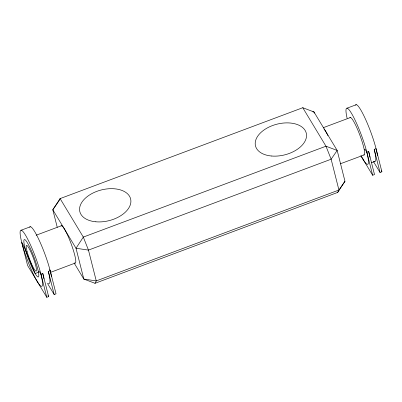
<?xml version="1.0" encoding="UTF-8"?>
<svg xmlns="http://www.w3.org/2000/svg" width="402" height="402" viewBox="0 0 402 402"><rect width="100%" height="100%" fill="white"/><g stroke="black" fill="none" stroke-linecap="round" stroke-linejoin="round"><path stroke-width="0.6" d="M58.858 200.995L60.109 198.598L302.776 107.716L313.972 111.957L337.177 150.448L344.971 181.257L337.68 192.422L95.008 283.304L83.817 279.063L74.149 263.029M95.008 283.304L96.264 280.913L88.465 250.099L83.314 237.09L60.109 198.598L52.813 209.764L57.245 227.286M337.68 192.422L338.931 190.03L344.971 181.257M58.501 201.508L52.813 209.764L76.018 248.255L83.817 279.063L96.264 280.913L338.931 190.03L331.132 159.217L325.982 146.207L302.776 107.716M364.307 149.961L365.207 149.494L366.81 152.147L372.654 175.257L374.503 174.563L368.659 151.453L366.81 152.147M50.511 272.38L75.079 263.119M21.19 230.205L30.431 226.743M347.057 108.163L356.303 104.701M36.125 235.23L61.551 225.708M323.283 127.685L350.438 117.515M40.939 274.189L42.788 273.501L48.637 296.606L46.788 297.299L27.582 265.446L21.733 242.336L23.336 244.994L35.235 273.672L39.341 271.536L40.939 274.189L46.788 297.299M48.335 283.335A29.924 4.301 69.5 0 0 48.335 271.42L50.185 270.727L56.034 293.837L54.185 294.53L47.461 283.38M374.207 161.292A29.924 4.301 69.5 0 0 374.202 149.378L376.051 148.685L381.9 171.795L380.051 172.483L373.327 161.338M37.185 281.375L37.763 281.154M363.051 159.328L363.629 159.112M371.423 162.755L374.749 161.509M340.318 163.795L364.212 154.901M312.786 111.781L313.972 111.957L314.279 113.163M381.262 170.729L381.9 171.795M360.81 155.614L372.654 175.257M49.541 269.667L50.185 270.727M47.994 295.545L48.637 296.606M374.202 149.378L380.051 172.483M48.335 271.42L54.185 294.53M29.658 227.2A29.924 4.301 69.5 0 1 40.416 242.969A29.924 4.301 69.5 0 1 51.421 276.47M42.788 273.501A29.924 4.301 69.5 0 1 43.929 278.661M347.117 118.283A29.924 4.301 69.5 0 1 352.559 115.203A29.924 4.301 69.5 0 1 367.584 155.463A29.924 4.301 69.5 0 1 361.207 156.046M368.659 151.453A29.924 4.301 69.5 0 1 369.895 157.197M349.921 117.816A19.949 2.869 69.5 0 1 360.036 135.605A19.949 2.869 69.5 0 1 363.649 154.805M355.524 105.153A29.924 4.301 69.5 0 1 366.649 121.766A29.924 4.301 69.5 0 1 377.463 155.549M323.962 128.876A19.949 2.869 69.5 0 1 327.962 135.69M61.034 226.014A19.949 2.869 69.5 0 1 71.184 243.893A19.949 2.869 69.5 0 1 74.717 262.978M83.314 237.09L76.018 248.255L88.465 250.099L331.132 159.217L337.177 150.448L325.982 146.207L83.314 237.09M95.857 221.793A26.185 15.834 -14.2 0 0 130.615 198.895A26.185 15.834 -14.2 0 0 89.199 195.196A26.185 15.834 -14.2 0 0 95.857 221.793M271.506 156.011A26.185 15.834 -14.2 0 0 306.259 133.112A26.185 15.834 -14.2 0 0 264.843 129.414A26.185 15.834 -14.2 0 0 271.506 156.011M22.075 243.642A29.924 4.301 69.5 0 0 41.486 286.319A29.924 4.301 69.5 0 0 30.451 244.828A29.924 4.301 69.5 0 0 22.075 243.642M27.09 251.562A13.718 1.97 69.5 0 0 35.989 271.124A13.718 1.97 69.5 0 0 30.934 252.104A13.718 1.97 69.5 0 0 27.09 251.562M25.14 248.431A19.949 2.869 69.5 0 0 38.084 276.968A19.949 2.869 69.5 0 0 30.788 249.396A19.949 2.869 69.5 0 0 25.14 248.431"/></g></svg>
